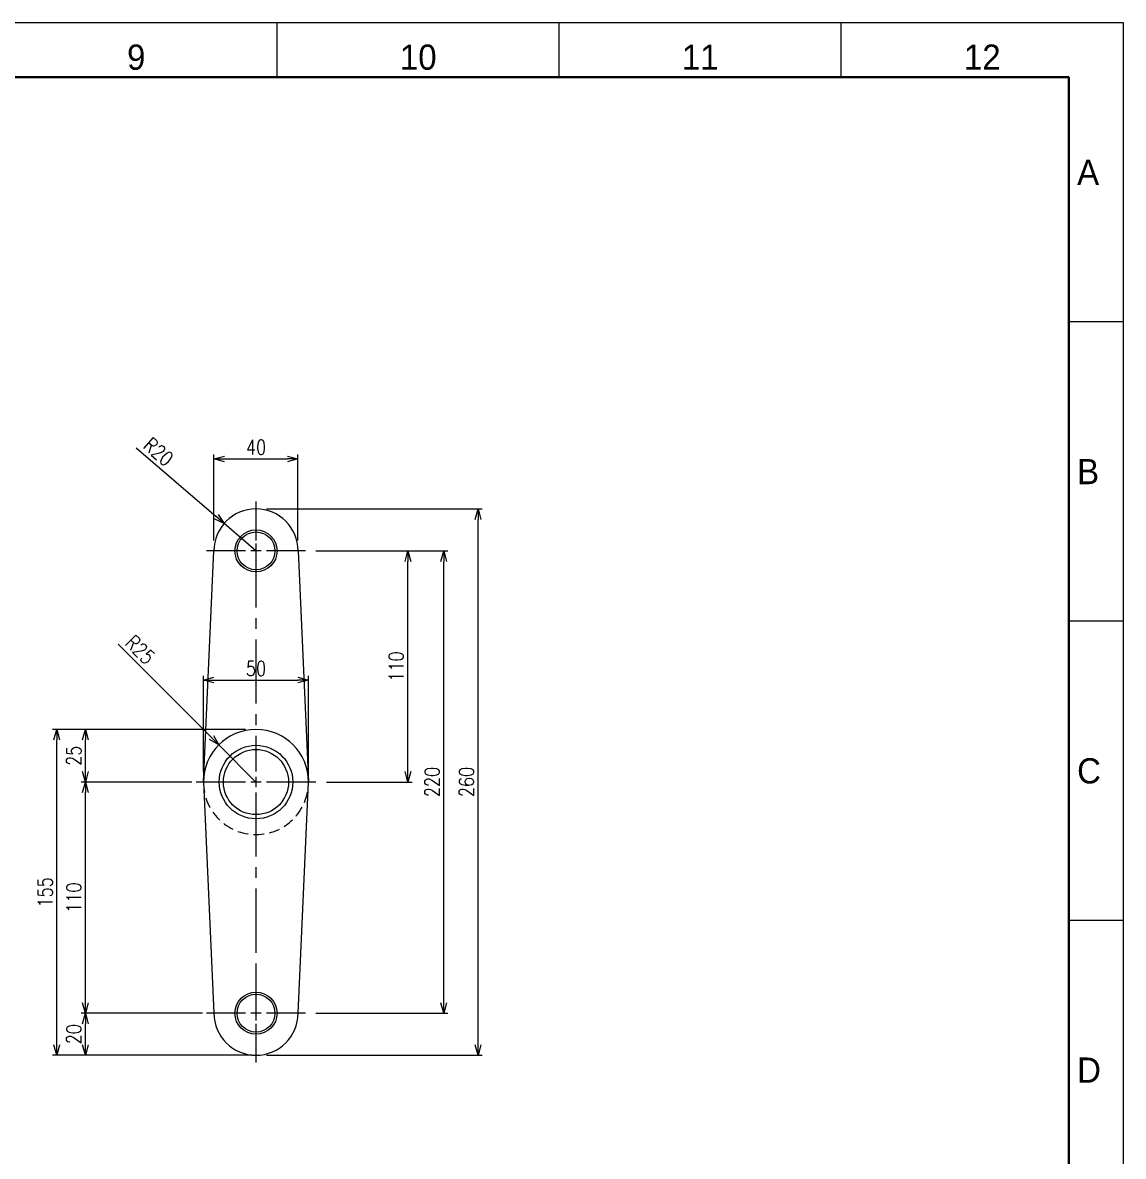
# Model space of a CAD drawing. Header units: millimetres. Extents: x -6 to 4263, y -34 to 1655.
# Drawn here: x 3739 to 4263, y 600 to 1139 of the extents above; entities that cross this region are included whole.
import ezdxf
from ezdxf.enums import TextEntityAlignment as Align

# ---------------------------------------------------------------- set-up
doc = ezdxf.new("R2010")
doc.units = ezdxf.units.MM
doc.header["$LTSCALE"] = 1.6
doc.header["$PDMODE"] = 99
doc.header["$PDSIZE"] = 1
doc.linetypes.add('CENTER2', pattern=[28.575, 19.05, -3.175, 3.175, -3.175])
doc.linetypes.add('HIDDEN2', pattern=[4.7625, 3.175, -1.5875])
for name, color, linetype, lineweight in [('03_かくれ線', 6, 'HIDDEN2', 13), ('04_中心線', 1, 'CENTER2', 9), ('07_寸法線', 3, 'Continuous', 9), ('99_図枠', 7, 'Continuous', 40)]:
    doc.layers.add(name, color=color, linetype=linetype, lineweight=lineweight)
doc.styles.add('寸法用', font='simplex.shx', dxfattribs={"width": 0.8, "bigfont": '@extfont2.shx'})
doc.styles.add('表題用', font='MS PGothic.ttf')
doc.dimstyles.new('機械製図用', dxfattribs={"dimtxt": 3.5, "dimasz": 3.5, "dimexe": 2, "dimexo": 0, "dimgap": 1.2, "dimtad": 1, "dimdsep": 46, "dimtxsty": '寸法用', "dimblk": 'OPEN30', "dimcen": 0, "dimclrd": 256, "dimclre": 256, "dimclrt": 7, "dimazin": 2, "dimtm": 1e-09, "dimtfac": 0.75, "dimtmove": 0, "dimatfit": 3, "dimldrblk": 'OPEN30', "dimfxl": 1, "dimlwd": -1, "dimlwe": -1, "dimarcsym": 0})

# ---------------------------------------------------------------- blocks, each defined once
blk = doc.blocks.new('_Open30')
at = {"color": 0, "linetype": 'ByBlock', "lineweight": -2}
for p, q in [((-1, 0.27), (0, 0)), ((0, 0), (-1, -0.27)), ((0, 0), (-1, 0))]:
    blk.add_line(p, q, dxfattribs=at)
blk = doc.blocks.new('*D317')
at = {"layer": '07_寸法線', "transparency": 16777216}
for p, q in [((3845.31, 802.94), (3753.46, 802.94)), ((3755.46, 652.94), (3755.46, 797.94)), ((3845.31, 647.94), (3753.46, 647.94))]:
    blk.add_line(p, q, dxfattribs=at)
at = {"layer": 'Defpoints', "color": 0, "transparency": 16777216}
for p in [(3755.46, 802.94), (3850.31, 802.94), (3850.31, 647.94)]:
    blk.add_point(p, dxfattribs=at)
at = {"layer": '07_寸法線', "transparency": 16777216, "xscale": 5, "yscale": 5, "zscale": 5}
for p, rotation in [((3755.46, 802.94), 90), ((3755.46, 647.94), 270)]:
    blk.add_blockref('_Open30', p, dxfattribs=dict(at, rotation=rotation))
at = {"layer": '07_寸法線', "color": 7, "transparency": 16777216, "insert": (3749.96, 725.44), "char_height": 7, "attachment_point": 5, "rotation": 90, "style": '寸法用'}
blk.add_mtext('155', dxfattribs=at)
blk = doc.blocks.new('*D315')
at = {"layer": '07_寸法線', "transparency": 16777216}
for p, q in [((3819.81, 777.94), (3767.1, 777.94)), ((3769.1, 672.94), (3769.1, 772.94)), ((3824.81, 667.94), (3767.1, 667.94))]:
    blk.add_line(p, q, dxfattribs=at)
at = {"layer": 'Defpoints', "color": 0, "transparency": 16777216}
for p in [(3769.1, 777.94), (3821.81, 777.94), (3826.81, 667.94)]:
    blk.add_point(p, dxfattribs=at)
at = {"layer": '07_寸法線', "transparency": 16777216, "xscale": 5, "yscale": 5, "zscale": 5}
for p, rotation in [((3769.1, 777.94), 90), ((3769.1, 667.94), 270)]:
    blk.add_blockref('_Open30', p, dxfattribs=dict(at, rotation=rotation))
at = {"layer": '07_寸法線', "color": 7, "transparency": 16777216, "insert": (3763.6, 722.94), "char_height": 7, "attachment_point": 5, "rotation": 90, "style": '寸法用'}
blk.add_mtext('110', dxfattribs=at)
blk = doc.blocks.new('*D316')
at = {"layer": '07_寸法線', "transparency": 16777216}
for p, q in [((3824.81, 667.94), (3767.1, 667.94)), ((3769.1, 652.94), (3769.1, 662.94)), ((3848.31, 647.94), (3767.1, 647.94))]:
    blk.add_line(p, q, dxfattribs=at)
at = {"layer": 'Defpoints', "color": 0, "transparency": 16777216}
for p in [(3769.1, 667.94), (3826.81, 667.94), (3850.31, 647.94)]:
    blk.add_point(p, dxfattribs=at)
at = {"layer": '07_寸法線', "transparency": 16777216, "xscale": 5, "yscale": 5, "zscale": 5}
for p, rotation in [((3769.1, 667.94), 90), ((3769.1, 647.94), 270)]:
    blk.add_blockref('_Open30', p, dxfattribs=dict(at, rotation=rotation))
at = {"layer": '07_寸法線', "color": 7, "transparency": 16777216, "insert": (3763.6, 657.94), "char_height": 7, "attachment_point": 5, "rotation": 90, "style": '寸法用'}
blk.add_mtext('20', dxfattribs=at)
blk = doc.blocks.new('*D311')
at = {"layer": '07_寸法線', "transparency": 16777216}
for p, q in [((3819.81, 802.94), (3767.1, 802.94)), ((3769.1, 782.94), (3769.1, 797.94)), ((3819.81, 777.94), (3767.1, 777.94))]:
    blk.add_line(p, q, dxfattribs=at)
at = {"layer": 'Defpoints', "color": 0, "transparency": 16777216}
for p in [(3769.1, 802.94), (3821.81, 802.94), (3821.81, 777.94)]:
    blk.add_point(p, dxfattribs=at)
at = {"layer": '07_寸法線', "transparency": 16777216, "xscale": 5, "yscale": 5, "zscale": 5}
for p, rotation in [((3769.1, 802.94), 90), ((3769.1, 777.94), 270)]:
    blk.add_blockref('_Open30', p, dxfattribs=dict(at, rotation=rotation))
at = {"layer": '07_寸法線', "color": 7, "transparency": 16777216, "insert": (3763.6, 790.44), "char_height": 7, "attachment_point": 5, "rotation": 90, "style": '寸法用'}
blk.add_mtext('25', dxfattribs=at)
blk = doc.blocks.new('*D312')
at = {"layer": '07_寸法線', "transparency": 16777216}
for p, q in [((3825.31, 782.94), (3825.31, 828.44)), ((3830.31, 826.44), (3870.31, 826.44)), ((3875.31, 782.94), (3875.31, 828.44))]:
    blk.add_line(p, q, dxfattribs=at)
at = {"layer": 'Defpoints', "color": 0, "transparency": 16777216}
for p in [(3875.31, 826.44), (3825.31, 777.94), (3875.31, 777.94)]:
    blk.add_point(p, dxfattribs=at)
at = {"layer": '07_寸法線', "transparency": 16777216, "xscale": 5, "yscale": 5, "zscale": 5, "rotation": 180}
blk.add_blockref('_Open30', (3825.31, 826.44), dxfattribs=at)
at = {"layer": '07_寸法線', "transparency": 16777216, "xscale": 5, "yscale": 5, "zscale": 5}
blk.add_blockref('_Open30', (3875.31, 826.44), dxfattribs=at)
at = {"layer": '07_寸法線', "color": 7, "transparency": 16777216, "insert": (3850.31, 831.94), "char_height": 7, "attachment_point": 5, "style": '寸法用'}
blk.add_mtext('50', dxfattribs=at)
blk = doc.blocks.new('*D313')
at = {"layer": '07_寸法線', "transparency": 16777216}
for p, q in [((3855.31, 907.94), (3958.01, 907.94)), ((3956.01, 652.94), (3956.01, 902.94)), ((3855.31, 647.94), (3958.01, 647.94))]:
    blk.add_line(p, q, dxfattribs=at)
at = {"layer": 'Defpoints', "color": 0, "transparency": 16777216}
for p in [(3850.31, 907.94), (3956.01, 907.94), (3850.31, 647.94)]:
    blk.add_point(p, dxfattribs=at)
at = {"layer": '07_寸法線', "transparency": 16777216, "xscale": 5, "yscale": 5, "zscale": 5}
for p, rotation in [((3956.01, 907.94), 90), ((3956.01, 647.94), 270)]:
    blk.add_blockref('_Open30', p, dxfattribs=dict(at, rotation=rotation))
at = {"layer": '07_寸法線', "color": 7, "transparency": 16777216, "insert": (3950.51, 777.94), "char_height": 7, "attachment_point": 5, "rotation": 90, "style": '寸法用'}
blk.add_mtext('260', dxfattribs=at)
blk = doc.blocks.new('*D307')
at = {"layer": '07_寸法線', "transparency": 16777216}
for p, q in [((3883.81, 887.94), (3941.69, 887.94)), ((3939.69, 672.94), (3939.69, 882.94)), ((3878.81, 667.94), (3941.69, 667.94))]:
    blk.add_line(p, q, dxfattribs=at)
at = {"layer": 'Defpoints', "color": 0, "transparency": 16777216}
for p in [(3878.81, 887.94), (3939.69, 887.94), (3873.81, 667.94)]:
    blk.add_point(p, dxfattribs=at)
at = {"layer": '07_寸法線', "transparency": 16777216, "xscale": 5, "yscale": 5, "zscale": 5}
for p, rotation in [((3939.69, 887.94), 90), ((3939.69, 667.94), 270)]:
    blk.add_blockref('_Open30', p, dxfattribs=dict(at, rotation=rotation))
at = {"layer": '07_寸法線', "color": 7, "transparency": 16777216, "insert": (3934.19, 777.94), "char_height": 7, "attachment_point": 5, "rotation": 90, "style": '寸法用'}
blk.add_mtext('220', dxfattribs=at)
blk = doc.blocks.new('*U332')
at = {"layer": '04_中心線', "color": 0, "transparency": 16777216}
for p, q in [((0, 5), (0, 23.5)), ((-23.5, 0), (-5, 0)), ((5, 0), (23.5, 0)), ((0, -23.5), (0, -5))]:
    blk.add_line(p, q, dxfattribs=at)
at = {"layer": '04_中心線', "color": 0, "linetype": 'Continuous', "transparency": 16777216}
for p, q in [((-2.5, 0), (2.5, 0)), ((0, -2.5), (0, 2.5))]:
    blk.add_line(p, q, dxfattribs=at)
blk = doc.blocks.new('*U330')
at = {"layer": '04_中心線', "color": 0, "transparency": 16777216}
for p, q in [((0, 5), (0, 113.5)), ((-28.5, 0), (-5, 0)), ((5, 0), (28.5, 0)), ((0, -113.5), (0, -5))]:
    blk.add_line(p, q, dxfattribs=at)
at = {"layer": '04_中心線', "color": 0, "linetype": 'Continuous', "transparency": 16777216}
for p, q in [((-2.5, 0), (2.5, 0)), ((0, -2.5), (0, 2.5))]:
    blk.add_line(p, q, dxfattribs=at)
blk = doc.blocks.new('*U331')
at = {"layer": '04_中心線', "color": 0, "transparency": 16777216}
for p, q in [((0, 5), (0, 23.5)), ((-23.5, 0), (-5, 0)), ((5, 0), (23.5, 0)), ((0, -23.5), (0, -5))]:
    blk.add_line(p, q, dxfattribs=at)
at = {"layer": '04_中心線', "color": 0, "linetype": 'Continuous', "transparency": 16777216}
for p, q in [((-2.5, 0), (2.5, 0)), ((0, -2.5), (0, 2.5))]:
    blk.add_line(p, q, dxfattribs=at)
blk = doc.blocks.new('*D333')
at = {"layer": '07_寸法線', "transparency": 16777216}
for p, q in [((3830.31, 892.94), (3830.31, 933.72)), ((3870.31, 892.94), (3870.31, 933.72)), ((3835.31, 931.72), (3865.31, 931.72))]:
    blk.add_line(p, q, dxfattribs=at)
at = {"layer": 'Defpoints', "color": 0, "transparency": 16777216}
for p in [(3870.31, 931.72), (3830.31, 887.94), (3870.31, 887.94)]:
    blk.add_point(p, dxfattribs=at)
at = {"layer": '07_寸法線', "transparency": 16777216, "xscale": 5, "yscale": 5, "zscale": 5, "rotation": 180}
blk.add_blockref('_Open30', (3830.31, 931.72), dxfattribs=at)
at = {"layer": '07_寸法線', "transparency": 16777216, "xscale": 5, "yscale": 5, "zscale": 5}
blk.add_blockref('_Open30', (3870.31, 931.72), dxfattribs=at)
at = {"layer": '07_寸法線', "color": 7, "transparency": 16777216, "insert": (3850.31, 937.22), "char_height": 7, "attachment_point": 5, "style": '寸法用'}
blk.add_mtext('40', dxfattribs=at)
blk = doc.blocks.new('*D335')
at = {"layer": '07_寸法線', "transparency": 16777216}
for p, q in [((3784.69, 843.6), (3829.11, 799.16)), ((3850.31, 777.94), (3832.64, 795.62))]:
    blk.add_line(p, q, dxfattribs=at)
at = {"layer": 'Defpoints', "color": 0, "transparency": 16777216}
for p in [(3832.64, 795.62), (3850.31, 777.94)]:
    blk.add_point(p, dxfattribs=at)
at = {"layer": '07_寸法線', "transparency": 16777216, "xscale": 5, "yscale": 5, "zscale": 5, "rotation": 314.982063947388}
blk.add_blockref('_Open30', (3832.64, 795.62), dxfattribs=at)
at = {"layer": '07_寸法線', "color": 7, "transparency": 16777216, "insert": (3795.17, 840.89), "char_height": 7, "attachment_point": 5, "rotation": 314.9821, "style": '寸法用'}
blk.add_mtext('R25', dxfattribs=at)
blk = doc.blocks.new('*D334')
at = {"layer": '07_寸法線', "transparency": 16777216}
for p, q in [((3793.25, 937.02), (3831.36, 904.24)), ((3850.31, 887.94), (3835.15, 900.98))]:
    blk.add_line(p, q, dxfattribs=at)
at = {"layer": 'Defpoints', "color": 0, "transparency": 16777216}
for p in [(3835.15, 900.98), (3850.31, 887.94)]:
    blk.add_point(p, dxfattribs=at)
at = {"layer": '07_寸法線', "transparency": 16777216, "xscale": 5, "yscale": 5, "zscale": 5, "rotation": 319.2983589026081}
blk.add_blockref('_Open30', (3835.15, 900.98), dxfattribs=at)
at = {"layer": '07_寸法線', "color": 7, "transparency": 16777216, "insert": (3803.91, 935.11), "char_height": 7, "attachment_point": 5, "rotation": 319.2984, "style": '寸法用'}
blk.add_mtext('R20', dxfattribs=at)
blk = doc.blocks.new('*D338')
at = {"layer": '07_寸法線', "transparency": 16777216}
for p, q in [((3878.81, 887.94), (3924.61, 887.94)), ((3922.61, 782.94), (3922.61, 882.94)), ((3883.81, 777.94), (3924.61, 777.94))]:
    blk.add_line(p, q, dxfattribs=at)
at = {"layer": 'Defpoints', "color": 0, "transparency": 16777216}
for p in [(3873.81, 887.94), (3922.61, 887.94), (3878.81, 777.94)]:
    blk.add_point(p, dxfattribs=at)
at = {"layer": '07_寸法線', "transparency": 16777216, "xscale": 5, "yscale": 5, "zscale": 5}
for p, rotation in [((3922.61, 887.94), 90), ((3922.61, 777.94), 270)]:
    blk.add_blockref('_Open30', p, dxfattribs=dict(at, rotation=rotation))
at = {"layer": '07_寸法線', "color": 7, "transparency": 16777216, "insert": (3917.11, 832.94), "char_height": 7, "attachment_point": 5, "rotation": 90, "style": '寸法用'}
blk.add_mtext('110', dxfattribs=at)

msp = doc.modelspace()

# ---------------------------------------------------------------- linework, layer by layer
for p, q in [((3825.314, 777.935), (3830.314, 887.935)), ((3870.314, 887.935), (3875.314, 777.935))]:
    msp.add_line(p, q)
msp.add_lwpolyline([(3830.314, 667.935, 1), (3870.314, 667.935), (3875.314, 777.935, 1), (3825.314, 777.935), (3830.314, 667.935)], format="xyb")
for centre, radius in [((3850.314, 887.935), 10), ((3850.314, 887.935), 9), ((3850.314, 777.935), 17.5), ((3850.314, 777.935), 15.5), ((3850.314, 667.935), 10), ((3850.314, 667.935), 9)]:
    msp.add_circle(centre, radius)
msp.add_arc((3850.314, 887.935), 20, 0, 180)
at = {"layer": '03_かくれ線'}
msp.add_arc((3850.314, 777.935), 25, 180, 0, dxfattribs=at)
at = {"layer": '99_図枠', "lineweight": 25}
for p, q in [((3860.43, 1113.292), (3860.43, 1139.292)), ((3860.43, 1113.292), (3860.43, 1139.292)), ((3994.69, 1113.292), (3994.69, 1139.292)), ((4128.95, 1113.292), (4128.95, 1139.292)), ((4263.21, 996.88), (4237.21, 996.88)), ((4263.21, 854.469), (4237.21, 854.469)), ((4263.21, 712.057), (4237.21, 712.057))]:
    msp.add_line(p, q, dxfattribs=at)
at = {"layer": '99_図枠'}
msp.add_lwpolyline([(2730.01, 26), (4237.21, 26), (4237.21, 1113.292), (2730.01, 1113.292)], close=True, dxfattribs=at)
at = {"layer": 'Defpoints'}
msp.add_lwpolyline([(2652.09, 0), (4263.21, 0), (4263.21, 1139.292), (2652.09, 1139.292)], close=True, dxfattribs=at)

# ---------------------------------------------------------------- block references
at = {"layer": '04_中心線', "rotation": 180}
for name, p in [('*U331', (3850.314, 887.935)), ('*U330', (3850.314, 777.935)), ('*U332', (3850.314, 667.935))]:
    msp.add_blockref(name, p, dxfattribs=at)

# ---------------------------------------------------------------- texts
at = {"layer": '99_図枠', "lineweight": 13, "style": '表題用'}
for s, p in [('9', (3793.3, 1113.292)), ('10', (3927.56, 1113.292)), ('11', (4061.82, 1113.292)), ('12', (4196.08, 1113.292))]:
    msp.add_text(s, height=12, dxfattribs=at).set_placement(p, align=Align.BOTTOM_CENTER)
for s, p in [('A', (4241.21, 1068.086)), ('B', (4241.21, 925.675)), ('C', (4241.21, 783.263)), ('D', (4241.21, 640.852))]:
    msp.add_text(s, height=12, dxfattribs=at).set_placement(p, align=Align.MIDDLE_LEFT)

# ---------------------------------------------------------------- dimensions: what is measured, and where the dimension line sits
at = {"layer": '07_寸法線'}
for center, mpoint, picture, middle in [((3850.314, 887.935), (3835.152, 900.978), '*D334', (3800.323, 930.937)), ((3850.314, 777.935), (3832.642, 795.619), '*D335', (3791.284, 837.003))]:
    dim = msp.add_radius_dim(center=center, mpoint=mpoint, dimstyle='機械製図用', override={"dimtxt": 7, "dimasz": 5, "dimgap": 2}, dxfattribs=at)
    dim.commit()
    dim.dimension.update_dxf_attribs({"geometry": picture, "text_midpoint": middle, "dimtype": 164})
for base, p1, p2, angle, override, picture, middle in [((3870.314, 931.725), (3830.314, 887.935), (3870.314, 887.935), 180, {"dimtxt": 7, "dimasz": 5, "dimexo": 5, "dimgap": 2}, '*D333', (3850.314, 937.225)), ((3956.009, 907.935), (3850.314, 647.935), (3850.314, 907.935), 270, {"dimtxt": 7, "dimasz": 5, "dimexo": 5, "dimgap": 2}, '*D313', (3950.509, 777.935)), ((3939.691, 887.935), (3873.814, 667.935), (3878.814, 887.935), 270, {"dimtxt": 7, "dimasz": 5, "dimexo": 5, "dimgap": 2}, '*D307', (3934.191, 777.935)), ((3922.612, 887.935), (3878.814, 777.935), (3873.814, 887.935), 270, {"dimtxt": 7, "dimasz": 5, "dimexo": 5, "dimgap": 2}, '*D338', (3917.112, 832.935)), ((3875.314, 826.439), (3825.314, 777.935), (3875.314, 777.935), 180, {"dimtxt": 7, "dimasz": 5, "dimexo": 5, "dimgap": 2}, '*D312', (3850.314, 831.939)), ((3755.459, 802.935), (3850.314, 647.935), (3850.314, 802.935), 270, {"dimtxt": 7, "dimasz": 5, "dimexo": 5, "dimgap": 2}, '*D317', (3749.959, 725.435)), ((3769.103, 802.935), (3821.814, 777.935), (3821.814, 802.935), 270, {"dimtxt": 7, "dimasz": 5, "dimexo": 2, "dimgap": 2}, '*D311', (3763.603, 790.435)), ((3769.103, 777.935), (3826.814, 667.935), (3821.814, 777.935), 270, {"dimtxt": 7, "dimasz": 5, "dimexo": 2, "dimgap": 2}, '*D315', (3763.603, 722.935)), ((3769.103, 667.935), (3850.314, 647.935), (3826.814, 667.935), 270, {"dimtxt": 7, "dimasz": 5, "dimexo": 2, "dimgap": 2}, '*D316', (3763.603, 657.935))]:
    dim = msp.add_linear_dim(base=base, p1=p1, p2=p2, angle=angle, dimstyle='機械製図用', override=override, dxfattribs=at)
    dim.commit()
    dim.dimension.update_dxf_attribs({"geometry": picture, "text_midpoint": middle})

doc.saveas('drawing.dxf')
